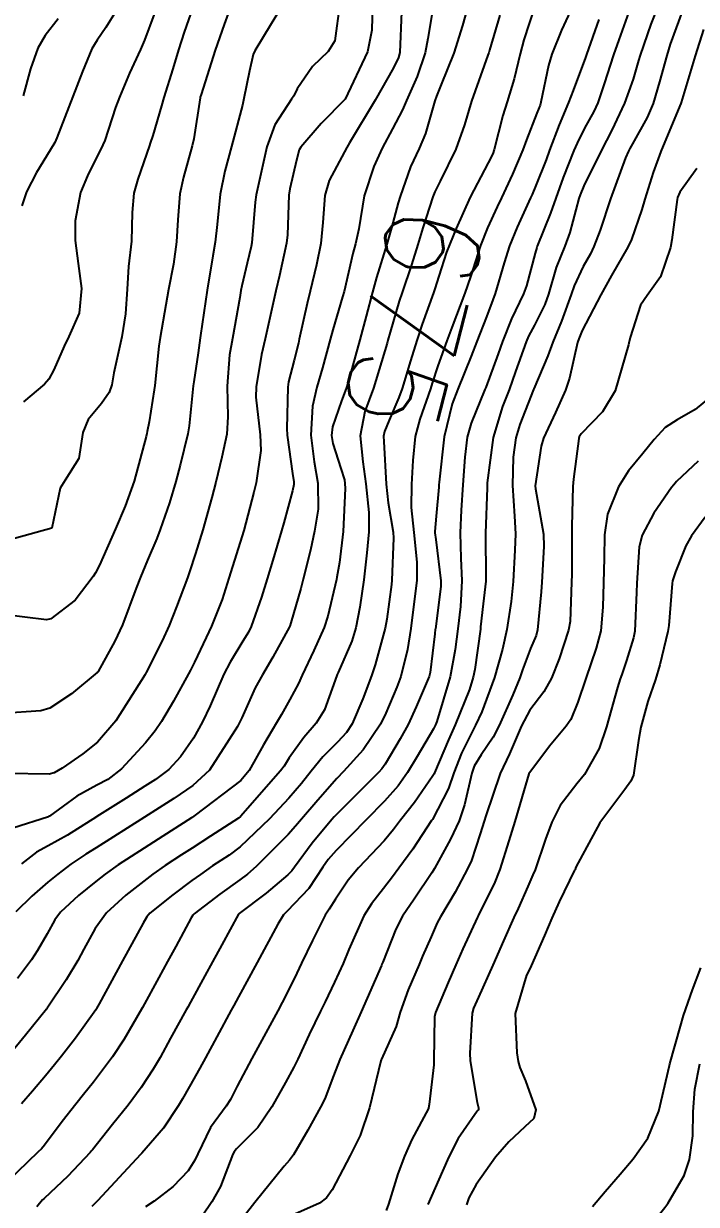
# Model space of a CAD drawing. Header units: metres. Extents: x 298520 to 308411, y 7433745 to 7450750.
# Drawn here: x 300342.48 to 300370.52, y 7446505.15 to 7446554.36 of the extents above; entities that cross this region are included whole.
import ezdxf
from ezdxf.enums import TextEntityAlignment as Align

# ---------------------------------------------------------------- set-up
doc = ezdxf.new("R2010")
doc.units = ezdxf.units.M
doc.header["$LTSCALE"] = 10
for name, color, linetype in [('Cotas', 45, 'Continuous'), ('Curvas de Nivel 1m', 11, 'Continuous'), ('Curvas de Nivel 5m', 15, 'Continuous')]:
    doc.layers.add(name, color=color, linetype=linetype)
doc.styles.add('Style-STANDARD', font='STANDARD.shx')

msp = doc.modelspace()

# ---------------------------------------------------------------- linework, layer by layer
at = {"layer": 'Curvas de Nivel 1m', "flags": 128}
for points, elevation in [([(300365.365, 7446555.076), (300364.908, 7446554.09), (300364.503, 7446553.084), (300364.366, 7446552.618), (300364.044, 7446551.088), (300364.006, 7446550.964), (300363.876, 7446550.623), (300363.44, 7446549.514), (300363.284, 7446549.096), (300362.856, 7446548.086), (300362.395, 7446547.104), (300362.217, 7446546.718), (300361.82, 7446545.843), (300361.527, 7446545.114), (300361.108, 7446543.806), (300360.877, 7446543.124), (300360.334, 7446541.697), (300360.117, 7446541.135), (300359.752, 7446540.093), (300359.516, 7446539.371), (300359.443, 7446539.143), (300359, 7446537.871), (300358.804, 7446537.149), (300358.706, 7446536.153), (300358.647, 7446535.15), (300358.633, 7446534.196), (300358.742, 7446533.149), (300358.879, 7446531.919), (300358.868, 7446531.148), (300358.733, 7446530.048), (300358.618, 7446529.15), (300358.482, 7446528.279), (300358.202, 7446527.154), (300358.039, 7446526.705), (300357.577, 7446525.617), (300357.353, 7446525.163), (300356.636, 7446524.095), (300355.823, 7446523.186), (300355.54, 7446522.891), (300354.742, 7446521.987), (300354.059, 7446521.205), (300353.817, 7446520.91), (300353.516, 7446520.561), (300352.177, 7446519.23), (300351.817, 7446518.916), (300351.494, 7446518.672), (300350.66, 7446518.074), (300349.587, 7446517.259), (300349.533, 7446517.199), (300349.471, 7446517.086), (300348.826, 7446515.9), (300348.48, 7446515.27), (300348.117, 7446514.602), (300347.434, 7446513.352), (300347.395, 7446513.281), (300346.674, 7446512.031), (300346.186, 7446511.298), (300345.392, 7446510.238), (300344.981, 7446509.72), (300344.659, 7446509.317), (300344.095, 7446508.599), (300343.357, 7446507.608), (300343.225, 7446507.461), (300343.09, 7446507.334), (300341.336, 7446505.656)], 673), ([(300353.327, 7446555.216), (300352.796, 7446554.345), (300352.125, 7446553.228), (300352.056, 7446553.074), (300351.895, 7446552.396), (300351.667, 7446551.233), (300351.605, 7446550.959), (300351.154, 7446549.241), (300350.877, 7446548.215), (300350.68, 7446547.247), (300350.551, 7446545.98), (300350.471, 7446545.25), (300350.374, 7446544.682), (300350.141, 7446543.255), (300349.859, 7446541.354), (300349.845, 7446541.259), (300349.757, 7446540.638), (300349.573, 7446539.433), (300349.553, 7446539.262), (300349.385, 7446537.596), (300349.326, 7446537.264), (300349.006, 7446535.961), (300348.83, 7446535.269), (300348.571, 7446534.379), (300348.177, 7446533.275), (300348.032, 7446532.903), (300347.65, 7446531.997), (300347.35, 7446531.284), (300347.175, 7446530.824), (300346.603, 7446529.295), (300346.286, 7446528.626), (300345.594, 7446527.358), (300345.573, 7446527.331), (300345.55, 7446527.31), (300344.48, 7446526.425), (300343.578, 7446525.829), (300343.199, 7446525.712), (300341.575, 7446525.605)], 681), ([(300351.17, 7446555.241), (300350.842, 7446554.324), (300350.469, 7446553.252), (300349.884, 7446551.408), (300349.847, 7446551.297), (300349.843, 7446551.26), (300349.578, 7446549.551), (300349.514, 7446549.263), (300349.15, 7446547.96), (300348.998, 7446547.268), (300348.906, 7446546.185), (300348.862, 7446545.27), (300348.737, 7446544.333), (300348.529, 7446543.273), (300348.413, 7446542.637), (300348.172, 7446541.276), (300348.122, 7446540.914), (300347.951, 7446539.278), (300347.929, 7446539.089), (300347.72, 7446537.755), (300347.635, 7446537.36), (300347.616, 7446537.281), (300347.587, 7446537.157), (300347.09, 7446535.289), (300346.718, 7446534.253), (300346.317, 7446533.3), (300345.648, 7446531.781), (300345.482, 7446531.474), (300345.383, 7446531.313), (300344.628, 7446530.325), (300343.625, 7446529.552), (300343.442, 7446529.514), (300341.627, 7446529.735)], 682), ([(300357.023, 7446555.174), (300356.998, 7446554.092), (300356.811, 7446553.176), (300355.883, 7446551.216), (300354.883, 7446550.19), (300354.031, 7446549.208), (300353.971, 7446549.099), (300353.855, 7446548.668), (300353.578, 7446547.472), (300353.544, 7446547.213), (300353.481, 7446545.549), (300353.444, 7446545.214), (300353.145, 7446543.864), (300352.996, 7446543.218), (300352.775, 7446542.218), (300352.546, 7446541.222), (300352.405, 7446540.574), (300352.176, 7446539.226), (300352.168, 7446538.794), (300352.341, 7446537.224), (300352.368, 7446536.562), (300352.179, 7446535.225), (300352.083, 7446534.83), (300351.663, 7446533.23), (300351.043, 7446531.239), (300350.753, 7446530.362), (300350.316, 7446529.25), (300350.094, 7446528.775), (300349.6, 7446527.745), (300349.441, 7446527.416), (300349.354, 7446527.262), (300348.725, 7446526.125), (300348.225, 7446525.273), (300347.961, 7446524.884), (300347.564, 7446524.379), (300346.557, 7446523.295), (300345.99, 7446522.86), (300345.542, 7446522.614), (300344.698, 7446522.156), (300343.564, 7446521.33), (300343.539, 7446521.313), (300343.523, 7446521.305), (300342.041, 7446520.822)], 679), ([(300349.623, 7446555.263), (300349.179, 7446554.002), (300348.946, 7446553.27), (300348.7, 7446552.467), (300348.326, 7446551.276), (300348.229, 7446550.927), (300347.867, 7446549.702), (300347.763, 7446549.382), (300347.73, 7446549.281), (300347.248, 7446547.88), (300347.073, 7446547.288), (300347.011, 7446546.479), (300346.976, 7446545.293), (300346.861, 7446544.23), (300346.806, 7446543.295), (300346.737, 7446542.26), (300346.575, 7446541.298), (300346.246, 7446539.801), (300346.156, 7446539.304), (300346.056, 7446538.987), (300345.731, 7446538.524), (300345.179, 7446537.858), (300344.95, 7446537.318), (300344.786, 7446536.235), (300344.214, 7446535.325), (300344.014, 7446535.001), (300343.663, 7446533.33), (300342.098, 7446532.906)], 683), ([(300359.561, 7446555.144), (300359.327, 7446553.731), (300359.218, 7446553.147), (300358.882, 7446552.161), (300358.443, 7446551.154), (300358.27, 7446550.763), (300357.865, 7446549.972), (300357.431, 7446549.166), (300357.075, 7446548.401), (300356.684, 7446547.177), (300356.451, 7446545.812), (300356.315, 7446545.182), (300356.208, 7446544.783), (300355.838, 7446543.189), (300355.781, 7446542.974), (300355.369, 7446541.592), (300355.257, 7446541.195), (300354.938, 7446540.011), (300354.698, 7446539.2), (300354.518, 7446538.416), (300354.452, 7446537.203), (300354.592, 7446536.091), (300354.746, 7446535.199), (300354.761, 7446534.115), (300354.613, 7446533.201), (300354.44, 7446532.418), (300354.137, 7446531.205), (300354.032, 7446530.813), (300353.625, 7446529.38), (300353.586, 7446529.247), (300353.569, 7446529.211), (300352.874, 7446527.947), (300352.434, 7446527.222), (300352.132, 7446526.68), (300351.575, 7446525.423), (300351.488, 7446525.231), (300351.401, 7446525.062), (300350.237, 7446523.25), (300349.543, 7446522.604), (300348.74, 7446522.062), (300347.523, 7446521.28), (300345.51, 7446520.012), (300345.079, 7446519.743), (300344.446, 7446519.321), (300343.908, 7446518.914), (300343.492, 7446518.57), (300342.823, 7446517.996), (300342.158, 7446517.343)], 677), ([(300361.018, 7446555.124), (300360.771, 7446554.276), (300360.417, 7446553.132), (300359.89, 7446551.814), (300359.687, 7446551.34), (300359.621, 7446551.143), (300359.233, 7446549.776), (300358.968, 7446549.149), (300358.61, 7446548.388), (300358.176, 7446547.157), (300358.094, 7446546.893), (300357.82, 7446545.844), (300357.625, 7446545.163), (300357.19, 7446543.771), (300357.025, 7446543.171), (300356.762, 7446542.164), (300356.494, 7446541.179), (300356.03, 7446539.47), (300355.945, 7446539.187), (300355.891, 7446539.037), (300355.735, 7446538.637), (300355.355, 7446537.557), (300355.315, 7446537.194), (300355.369, 7446536.853), (300355.699, 7446535.82), (300355.851, 7446535.344), (300355.875, 7446535.187), (300355.888, 7446534.989), (300355.805, 7446533.188), (300355.65, 7446531.903), (300355.544, 7446531.291), (300355.519, 7446531.191), (300355.163, 7446529.659), (300355.009, 7446529.196), (300354.573, 7446528.236), (300354.095, 7446527.205), (300353.935, 7446526.861), (300353.583, 7446526.195), (300353.232, 7446525.558), (300353.03, 7446525.215), (300352.481, 7446524.299), (300351.891, 7446523.227), (300351.539, 7446522.813), (300349.637, 7446521.372), (300349.523, 7446521.29), (300349.507, 7446521.277), (300349.478, 7446521.26), (300348.292, 7446520.496), (300347.51, 7446519.999), (300346.422, 7446519.296), (300345.887, 7446518.914), (300345.492, 7446518.601), (300344.778, 7446518.022), (300344.023, 7446517.324), (300343.787, 7446517.01), (300343.464, 7446516.418), (300343.064, 7446515.727), (300342.811, 7446515.336), (300342.23, 7446514.557)], 676), ([(300363.785, 7446555.091), (300363.329, 7446553.679), (300363.175, 7446553.097), (300362.93, 7446552.063), (300362.632, 7446551.103), (300362.451, 7446550.527), (300362.097, 7446549.108), (300362.034, 7446548.925), (300361.847, 7446548.56), (300361.091, 7446547.121), (300360.511, 7446545.821), (300360.23, 7446545.134), (300360.115, 7446544.829), (300359.793, 7446543.836), (300359.618, 7446543.309), (300359.561, 7446543.142), (300359.091, 7446541.825), (300358.87, 7446541.149), (300358.609, 7446540.297), (300358.259, 7446539.155), (300358.122, 7446538.771), (300357.723, 7446537.829), (300357.526, 7446537.352), (300357.488, 7446537.163), (300357.494, 7446536.946), (300357.592, 7446535.162), (300357.681, 7446534.386), (300357.884, 7446533.158), (300357.905, 7446532.913), (300357.833, 7446531.158), (300357.818, 7446530.982), (300357.627, 7446529.539), (300357.556, 7446529.161), (300357.133, 7446527.634), (300356.977, 7446527.169), (300356.62, 7446526.211), (300356.175, 7446525.181), (300355.939, 7446524.813), (300355.561, 7446524.417), (300354.949, 7446523.799), (300354.474, 7446523.201), (300354.06, 7446522.682), (300353.532, 7446522.077), (300352.735, 7446521.222), (300351.511, 7446520.053), (300351.049, 7446519.703), (300350.359, 7446519.251), (300349.852, 7446518.902), (300349.494, 7446518.642), (300348.698, 7446518.054), (300347.74, 7446517.277), (300347.617, 7446517.133), (300347.469, 7446516.862), (300346.612, 7446515.293), (300345.631, 7446513.503), (300345.525, 7446513.309), (300345.491, 7446513.25), (300345.431, 7446513.16), (300344.652, 7446512.08), (300344.06, 7446511.323), (300343.767, 7446510.958), (300343.395, 7446510.499), (300342.861, 7446509.863), (300342.402, 7446509.34)], 674), ([(300367.784, 7446555.042), (300367.286, 7446553.676), (300367.071, 7446553.052), (300366.677, 7446551.845), (300366.409, 7446551.062), (300366.243, 7446550.699), (300365.867, 7446549.999), (300365.553, 7446549.377), (300365.422, 7446549.074), (300364.972, 7446547.949), (300364.663, 7446547.082), (300364.45, 7446546.46), (300363.891, 7446545.089), (300363.872, 7446545.03), (300363.808, 7446544.795), (300363.446, 7446543.435), (300363.314, 7446543.095), (300362.816, 7446542.056), (300362.437, 7446541.103), (300362.261, 7446540.602), (300361.744, 7446539.194), (300361.709, 7446539.111), (300361.13, 7446537.711), (300360.969, 7446537.121), (300360.875, 7446536.293), (300360.796, 7446535.129), (300360.725, 7446534.082), (300360.676, 7446533.13), (300360.705, 7446532.077), (300360.75, 7446531.129), (300360.697, 7446530.064), (300360.579, 7446529.13), (300360.469, 7446528.272), (300360.261, 7446527.133), (300359.702, 7446525.266), (300359.654, 7446525.139), (300359.628, 7446525.083), (300359.57, 7446524.967), (300358.888, 7446523.811), (300358.482, 7446523.151), (300358.096, 7446522.596), (300357.531, 7446521.948), (300356.767, 7446521.171), (300355.51, 7446519.899), (300355.178, 7446519.522), (300354.96, 7446519.195), (300354.378, 7446518.313), (300353.475, 7446517.362), (300353.392, 7446517.293), (300353.314, 7446517.212), (300353.076, 7446516.823), (300352.22, 7446515.228), (300351.439, 7446513.799), (300351.24, 7446513.436), (300351.136, 7446513.243), (300350.536, 7446512.129), (300350.059, 7446511.253), (300349.829, 7446510.826), (300349.391, 7446510.056), (300349.1, 7446509.549), (300348.936, 7446509.264), (300348.32, 7446508.319), (300347.409, 7446507.279), (300347.379, 7446507.253), (300347.352, 7446507.225), (300345.582, 7446505.306), (300345.33, 7446505.056)], 671), ([(300358.237, 7446554.848), (300358.169, 7446553.157), (300358.114, 7446552.944), (300357.896, 7446552.514), (300357.131, 7446551.171), (300356.069, 7446549.391), (300355.955, 7446549.189), (300355.86, 7446549.014), (300355.221, 7446547.818), (300355.041, 7446547.198), (300354.948, 7446546.073), (300354.868, 7446545.199), (300354.695, 7446544.305), (300354.422, 7446543.204), (300354.295, 7446542.687), (300353.975, 7446541.208), (300353.935, 7446541.034), (300353.754, 7446540.326), (300353.526, 7446539.431), (300353.491, 7446539.213), (300353.448, 7446537.482), (300353.469, 7446537.212), (300353.697, 7446535.61), (300353.743, 7446535.259), (300353.753, 7446535.209), (300353.749, 7446535.152), (300353.688, 7446534.879), (300353.327, 7446533.555), (300353.229, 7446533.214), (300352.868, 7446532.001), (300352.639, 7446531.22), (300352.402, 7446530.455), (300351.97, 7446529.227), (300351.855, 7446528.992), (300351.614, 7446528.617), (300351.087, 7446527.751), (300350.831, 7446527.241), (300350.255, 7446525.925), (300349.939, 7446525.255), (300349.566, 7446524.582), (300349.027, 7446523.796), (300348.539, 7446523.27), (300347.974, 7446522.848), (300347.542, 7446522.573), (300346.755, 7446522.071), (300345.541, 7446521.31), (300345.523, 7446521.297), (300344.309, 7446520.528), (300343.51, 7446520.088), (300343.023, 7446519.82), (300342.402, 7446519.341)], 678), ([(300343.921, 7446554.554), (300343.379, 7446553.868), (300343.071, 7446553.338), (300342.766, 7446552.469), (300342.46, 7446551.344)], 686), ([(300347.925, 7446554.747), (300347.528, 7446553.665), (300347.352, 7446553.286), (300346.891, 7446552.292), (300346.475, 7446551.294), (300346.318, 7446550.856), (300345.865, 7446549.486), (300345.79, 7446549.301), (300345.143, 7446548.011), (300344.852, 7446547.315), (300344.638, 7446546.134), (300344.636, 7446545.322), (300344.76, 7446544.359), (300344.9, 7446543.319), (300344.804, 7446542.288), (300344.373, 7446541.324), (300344.169, 7446540.916), (300343.749, 7446539.922), (300343.542, 7446539.535), (300343.35, 7446539.334), (300342.479, 7446538.595)], 684), ([(300366.464, 7446554.523), (300365.95, 7446553.069), (300365.902, 7446552.948), (300365.387, 7446551.576), (300365.197, 7446551.077), (300364.809, 7446550.14), (300364.406, 7446549.084), (300364.257, 7446548.678), (300363.838, 7446547.605), (300363.683, 7446547.243), (300363.613, 7446547.092), (300363.048, 7446545.871), (300362.729, 7446545.101), (300362.511, 7446544.395), (300362.141, 7446543.106), (300362.045, 7446542.843), (300361.773, 7446542.141), (300361.377, 7446541.116), (300361.134, 7446540.497), (300360.579, 7446539.127), (300360.35, 7446538.514), (300360.017, 7446537.135), (300359.8, 7446535.245), (300359.793, 7446535.139), (300359.786, 7446535.045), (300359.673, 7446533.828), (300359.618, 7446533.186), (300359.62, 7446533.14), (300359.66, 7446532.855), (300359.873, 7446531.138), (300359.874, 7446530.905), (300359.644, 7446529.14), (300359.64, 7446529.122), (300359.62, 7446528.924), (300359.426, 7446527.311), (300359.381, 7446527.142), (300358.849, 7446525.878), (300358.507, 7446525.151), (300358.175, 7446524.543), (300357.548, 7446523.498), (300357.411, 7446523.296), (300357.294, 7446523.164), (300355.525, 7446521.403), (300355.421, 7446521.294), (300355.335, 7446521.192), (300354.511, 7446520.202), (300353.778, 7446519.207), (300353.661, 7446519.048), (300353.498, 7446518.877), (300352.59, 7446518.12), (300351.473, 7446517.271), (300351.456, 7446517.257), (300351.439, 7446517.24), (300350.741, 7446515.966), (300350.35, 7446515.251), (300350.033, 7446514.669), (300349.436, 7446513.577), (300349.323, 7446513.372), (300349.264, 7446513.262), (300348.611, 7446512.072), (300348.172, 7446511.272), (300347.889, 7446510.784), (300347.39, 7446510.019), (300346.847, 7446509.288), (300346.193, 7446508.476), (300345.355, 7446507.425), (300345.306, 7446507.358), (300345.264, 7446507.311), (300344.334, 7446506.329), (300343.334, 7446505.389), (300343.277, 7446505.331), (300343.036, 7446505.041)], 672), ([(300369.93, 7446554.858), (300369.437, 7446553.498), (300369.286, 7446553.026), (300368.989, 7446551.932), (300368.719, 7446551.032), (300368.468, 7446550.44), (300367.858, 7446549.349), (300367.748, 7446549.148), (300367.691, 7446549.042), (300367.573, 7446548.767), (300366.948, 7446547.053), (300366.51, 7446545.75), (300366.252, 7446545.063), (300366.106, 7446544.768), (300365.8, 7446544.234), (300365.431, 7446543.431), (300365.303, 7446543.075), (300364.896, 7446541.955), (300364.542, 7446541.082), (300364.327, 7446540.514), (300363.743, 7446539.135), (300363.728, 7446539.105), (300363.168, 7446537.649), (300363.005, 7446537.097), (300362.886, 7446536.284), (300362.861, 7446535.102), (300362.947, 7446533.828), (300362.978, 7446533.1), (300362.962, 7446532.406), (300362.881, 7446531.101), (300362.803, 7446530.271), (300362.628, 7446529.105), (300362.437, 7446528.281), (300362.112, 7446527.112), (300361.579, 7446525.679), (300361.321, 7446525.123), (300360.737, 7446523.946), (300360.421, 7446523.131), (300360.194, 7446522.476), (300359.523, 7446521.194), (300359.502, 7446521.162), (300359.487, 7446521.14), (300358.709, 7446519.95), (300358.125, 7446519.154), (300357.859, 7446518.794), (300357.49, 7446518.317), (300356.978, 7446517.67), (300356.666, 7446517.172), (300356.045, 7446515.768), (300355.798, 7446515.185), (300355.445, 7446514.411), (300355.046, 7446513.584), (300354.857, 7446513.196), (300354.389, 7446512.229), (300353.909, 7446511.205), (300353.744, 7446510.863), (300353.393, 7446510.232), (300352.83, 7446509.218), (300352.252, 7446508.345), (300351.356, 7446507.455), (300351.256, 7446507.339), (300351.206, 7446507.241), (300350.692, 7446505.894), (300350.335, 7446505.25), (300349.922, 7446504.659)], 669), ([(300370.819, 7446554.107), (300370.466, 7446553.012), (300369.883, 7446551.067), (300369.874, 7446551.029), (300369.283, 7446549.604), (300369.036, 7446549.028), (300368.717, 7446548.159), (300368.379, 7446547.035), (300368.255, 7446546.61), (300367.816, 7446545.364), (300367.662, 7446545.042), (300366.992, 7446543.855), (300366.535, 7446543.059), (300365.768, 7446541.572), (300365.618, 7446541.218), (300365.572, 7446541.072), (300365.239, 7446539.585), (300365.073, 7446539.077), (300364.655, 7446538.154), (300364.151, 7446537.086), (300364.048, 7446536.748), (300363.806, 7446535.089), (300363.814, 7446534.966), (300364.145, 7446533.085), (300364.172, 7446532.571), (300364.082, 7446531.086), (300364.054, 7446530.671), (300363.908, 7446529.087), (300363.847, 7446528.86), (300363.611, 7446528.31), (300363.271, 7446527.421), (300363.164, 7446527.096), (300362.867, 7446526.382), (300362.297, 7446525.109), (300362.052, 7446524.626), (300361.554, 7446523.887), (300361.264, 7446523.406), (300361.169, 7446523.124), (300360.861, 7446521.795), (300360.632, 7446521.129), (300360.282, 7446520.365), (300359.607, 7446519.139), (300359.567, 7446519.075), (300359.5, 7446518.967), (300358.76, 7446517.871), (300358.277, 7446517.152), (300358.004, 7446516.618), (300357.454, 7446515.241), (300357.42, 7446515.16), (300357.397, 7446515.106), (300356.548, 7446513.173), (300356.203, 7446512.396), (300355.662, 7446511.186), (300355.396, 7446510.501), (300355.033, 7446509.547), (300354.864, 7446509.195), (300354.323, 7446508.246), (300353.726, 7446507.206), (300353.57, 7446506.988), (300353.348, 7446506.742), (300352.126, 7446505.228), (300351.323, 7446504.205)], 668), ([(300370.537, 7446548.322), (300369.836, 7446547.327), (300369.741, 7446547.114), (300369.721, 7446547.021), (300369.497, 7446545.342), (300369.448, 7446545.024), (300369.024, 7446543.798), (300368.465, 7446543.033), (300368.191, 7446542.624), (300367.765, 7446541.27), (300367.707, 7446541.041), (300367.691, 7446540.97), (300367.136, 7446539.049), (300366.604, 7446538.183), (300365.716, 7446537.265), (300365.641, 7446537.143), (300365.62, 7446537.071), (300365.404, 7446535.365), (300365.38, 7446535.073), (300365.331, 7446533.411), (300365.335, 7446533.073), (300365.327, 7446531.392), (300365.316, 7446531.073), (300365.256, 7446529.445), (300365.197, 7446529.074), (300364.802, 7446527.881), (300364.485, 7446527.081), (300364.169, 7446526.503), (300363.579, 7446525.741), (300363.239, 7446525.095), (300362.734, 7446523.924), (300362.346, 7446523.108), (300361.751, 7446521.342), (300361.685, 7446521.118), (300361.518, 7446520.588), (300361.145, 7446519.485), (300360.988, 7446519.125), (300360.465, 7446518.154), (300359.855, 7446517.136), (300359.721, 7446516.887), (300359.464, 7446516.293), (300359.113, 7446515.487), (300358.966, 7446515.145), (300358.505, 7446514.087), (300358.184, 7446513.152), (300358.013, 7446512.566), (300357.403, 7446511.197), (300357.39, 7446511.173), (300357.377, 7446511.134), (300356.899, 7446509.167), (300356.516, 7446508.023), (300356.099, 7446507.179), (300355.339, 7446505.752), (300355.113, 7446505.414), (300354.816, 7446505.195), (300353.794, 7446504.739)], 667), ([(300371.346, 7446539.004), (300370.466, 7446538.279), (300369.725, 7446537.841), (300369.222, 7446537.523), (300368.768, 7446537.029), (300368.293, 7446536.448), (300367.7, 7446535.715), (300367.271, 7446535.046), (300366.818, 7446533.91), (300366.7, 7446533.054), (300366.674, 7446532.075), (300366.649, 7446531.055), (300366.621, 7446530.043), (300366.535, 7446529.056), (300366.349, 7446528.322), (300365.913, 7446527.065), (300365.583, 7446526.071), (300365.288, 7446525.361), (300365.091, 7446525.075), (300364.395, 7446524.247), (300363.543, 7446523.09), (300362.953, 7446521.099), (300362.711, 7446520.298), (300362.336, 7446519.108), (300362.095, 7446518.51), (300361.475, 7446517.271), (300361.424, 7446517.17), (300361.398, 7446517.121), (300360.793, 7446515.793), (300360.504, 7446515.129), (300360.178, 7446514.4), (300359.65, 7446513.138), (300359.609, 7446512.959), (300359.586, 7446511.138), (300359.581, 7446510.959), (300359.385, 7446509.314), (300359.36, 7446509.163), (300359.354, 7446509.14), (300358.659, 7446507.851), (300358.353, 7446507.15), (300358.076, 7446506.422), (300357.698, 7446505.156), (300357.601, 7446504.886)], 666), ([(300370.889, 7446533.794), (300370.314, 7446533.013), (300370.082, 7446532.593), (300369.648, 7446531.512), (300369.528, 7446531.138), (300369.507, 7446531.021), (300369.374, 7446529.274), (300369.335, 7446529.023), (300368.996, 7446527.632), (300368.813, 7446527.028), (300368.506, 7446526.108), (300368.212, 7446525.034), (300368.116, 7446524.483), (300367.898, 7446523.036), (300367.796, 7446522.782), (300367.537, 7446522.439), (300366.498, 7446521.055), (300365.504, 7446519.206), (300365.466, 7446519.108), (300365.449, 7446519.071), (300364.81, 7446517.75), (300364.502, 7446517.08), (300364.192, 7446516.357), (300363.644, 7446515.088), (300363.583, 7446514.957), (300363.449, 7446514.7), (300362.967, 7446513.097), (300363.045, 7446511.459), (300363.1, 7446511.095), (300363.159, 7446510.852), (300363.395, 7446510.3), (300363.827, 7446509.086), (300363.742, 7446508.722), (300363.372, 7446508.38), (300362.712, 7446507.751), (300362.157, 7446507.108), (300361.341, 7446505.974), (300361.039, 7446505.419), (300360.937, 7446505.124)], 664), ([(300366.193, 7446505.061), (300366.718, 7446505.677), (300367.346, 7446506.404), (300367.892, 7446507.042), (300368.498, 7446507.901), (300368.955, 7446509.026), (300369.402, 7446510.933), (300369.413, 7446511.01), (300369.865, 7446512.569), (300369.986, 7446513.014), (300370.361, 7446514.089), (300370.702, 7446515.008)], 664)]:
    msp.add_lwpolyline(points, dxfattribs=dict(at, elevation=elevation))
at = {"layer": 'Curvas de Nivel 5m', "flags": 128}
for points, elevation in [([(300355.666, 7446555.193), (300355.457, 7446553.647), (300355.179, 7446553.197), (300354.526, 7446552.574), (300353.887, 7446551.637), (300353.743, 7446551.353), (300353.654, 7446551.212), (300352.957, 7446550.134), (300352.626, 7446549.222), (300352.484, 7446548.593), (300352.177, 7446547.227), (300352.136, 7446546.92), (300351.991, 7446545.228), (300351.966, 7446545.073), (300351.8, 7446544.377), (300351.583, 7446543.436), (300351.543, 7446543.234), (300351.496, 7446542.95), (300351.184, 7446541.239), (300351.069, 7446540.553), (300350.963, 7446539.242), (300350.991, 7446537.974), (300350.948, 7446537.241), (300350.748, 7446536.289), (300350.5, 7446535.248), (300350.331, 7446534.602), (300349.948, 7446533.256), (300349.653, 7446532.271), (300349.402, 7446531.506), (300349.313, 7446531.263), (300348.852, 7446530.046), (300348.552, 7446529.271), (300348.253, 7446528.634), (300347.593, 7446527.315), (300347.58, 7446527.293), (300347.548, 7446527.236), (300346.333, 7446525.299), (300345.564, 7446524.412), (300344.95, 7446523.925), (300344.087, 7446523.325), (300343.752, 7446523.126), (300343.549, 7446523.071), (300341.791, 7446523.106)], 680), ([(300368.899, 7446555.03), (300368.624, 7446554.331), (300368.185, 7446553.037), (300368.117, 7446552.821), (300367.893, 7446552.044), (300367.532, 7446551.045), (300366.996, 7446549.924), (300366.55, 7446549.06), (300365.838, 7446547.597), (300365.678, 7446547.228), (300365.626, 7446547.072), (300365.247, 7446545.647), (300365.036, 7446545.078), (300364.685, 7446544.195), (300364.364, 7446543.084), (300364.211, 7446542.653), (300363.77, 7446541.786), (300363.531, 7446541.327), (300363.431, 7446541.093), (300362.991, 7446539.857), (300362.714, 7446539.1), (300362.442, 7446538.394), (300362.059, 7446537.107), (300361.801, 7446535.226), (300361.8, 7446535.118), (300361.8, 7446535.009), (300361.736, 7446533.119), (300361.747, 7446531.222), (300361.743, 7446531.118), (300361.633, 7446530.17), (300361.532, 7446529.213), (300361.52, 7446529.121), (300361.288, 7446527.433), (300361.226, 7446527.124), (300361.064, 7446526.602), (300360.469, 7446525.131), (300360.191, 7446524.507), (300359.608, 7446523.139), (300359.591, 7446523.091), (300359.542, 7446523.003), (300358.778, 7446521.9), (300358.195, 7446521.153), (300357.905, 7446520.771), (300357.514, 7446520.304), (300356.444, 7446519.176), (300356.011, 7446518.666), (300355.483, 7446517.869), (300355.215, 7446517.454), (300355.052, 7446517.194), (300354.521, 7446516.141), (300354.071, 7446515.204), (300353.869, 7446514.786), (300353.44, 7446513.914), (300353.077, 7446513.215), (300352.491, 7446512.15), (300351.991, 7446511.231), (300351.391, 7446510.073), (300351.109, 7446509.52), (300350.921, 7446509.245), (300350.273, 7446508.347), (300349.739, 7446507.256), (300349.62, 7446506.988), (300349.346, 7446506.55), (300348.717, 7446505.889), (300347.92, 7446505.274), (300347.569, 7446505.04)], 670), ([(300362.328, 7446554.705), (300361.905, 7446553.252), (300361.871, 7446553.143), (300361.86, 7446553.111), (300361.833, 7446553.042), (300361.15, 7446551.121), (300360.852, 7446550.142), (300360.491, 7446549.13), (300359.839, 7446547.789), (300359.625, 7446547.352), (300359.543, 7446547.143), (300359.124, 7446545.842), (300358.916, 7446545.149), (300358.651, 7446544.301), (300358.26, 7446543.155), (300358.14, 7446542.795), (300357.766, 7446541.504), (300357.668, 7446541.161), (300357.636, 7446541.037), (300357.061, 7446539.17), (300356.712, 7446538.191), (300356.51, 7446537.178), (300356.621, 7446536.095), (300356.75, 7446535.174), (300356.865, 7446533.982), (300356.866, 7446533.172), (300356.785, 7446532.304), (300356.661, 7446531.175), (300356.494, 7446530.04), (300356.336, 7446529.179), (300356.17, 7446528.627), (300355.595, 7446527.317), (300355.553, 7446527.231), (300355.537, 7446527.191), (300355.02, 7446525.754), (300354.674, 7446525.199), (300354.165, 7446524.603), (300353.551, 7446523.759), (300353.342, 7446523.416), (300353.19, 7446523.214), (300351.524, 7446521.313), (300351.438, 7446521.241), (300350.277, 7446520.49), (300349.51, 7446519.996), (300349.062, 7446519.709), (300348.389, 7446519.271), (300347.871, 7446518.903), (300347.493, 7446518.621), (300346.74, 7446518.035), (300345.943, 7446517.303), (300345.466, 7446516.64), (300344.994, 7446515.778), (300344.741, 7446515.317), (300344.262, 7446514.505), (300343.471, 7446513.33), (300343.457, 7446513.305), (300343.432, 7446513.279), (300342.557, 7446512.198), (300341.866, 7446511.345)], 675), ([(300346.336, 7446554.887), (300345.916, 7446554.194), (300345.543, 7446553.671), (300345.327, 7446553.309), (300344.938, 7446552.359), (300344.535, 7446551.32), (300343.866, 7446549.597), (300343.788, 7446549.407), (300343.748, 7446549.331), (300343.027, 7446548.157), (300342.608, 7446547.342), (300342.412, 7446546.759)], 685), ([(300370.599, 7446536.116), (300369.695, 7446535.269), (300369.579, 7446535.136), (300369.482, 7446535.022), (300368.75, 7446533.956), (300368.267, 7446533.034), (300368.145, 7446532.549), (300368.044, 7446531.036), (300368.029, 7446530.646), (300367.955, 7446529.037), (300367.902, 7446528.754), (300367.605, 7446527.818), (300367.41, 7446527.228), (300367.35, 7446527.044), (300367.233, 7446526.689), (300366.771, 7446525.052), (300366.475, 7446524.141), (300365.856, 7446523.065), (300365.539, 7446522.68), (300364.842, 7446521.765), (300364.499, 7446521.08), (300364.237, 7446520.362), (300363.8, 7446519.087), (300363.711, 7446518.876), (300363.492, 7446518.391), (300363.095, 7446517.479), (300362.921, 7446517.098), (300362.483, 7446516.124), (300362.037, 7446515.111), (300361.44, 7446513.782), (300361.233, 7446513.324), (300361.18, 7446513.123), (300361.082, 7446511.449), (300361.101, 7446511.123), (300361.386, 7446509.392), (300361.439, 7446509.174), (300361.443, 7446509.119), (300361.422, 7446509.08), (300361.382, 7446509.032), (300360.598, 7446507.894), (300360.204, 7446507.131), (300359.945, 7446506.536), (300359.333, 7446505.14)], 665), ([(300371.19, 7446492.795), (300370.391, 7446493.008), (300369.197, 7446493.41), (300368.065, 7446493.9), (300367.208, 7446494.558), (300366.952, 7446495.053), (300366.928, 7446495.34), (300367.226, 7446496.33), (300367.476, 7446497.046), (300367.857, 7446498.437), (300367.987, 7446499.039), (300368.027, 7446499.795), (300367.768, 7446501.043), (300367.625, 7446502.728), (300367.74, 7446503.044), (300368.782, 7446504.482), (300369.213, 7446505.022), (300369.335, 7446505.179), (300370.012, 7446506.348), (300370.241, 7446507.011), (300370.376, 7446508.002), (300370.394, 7446509.01), (300370.455, 7446509.947), (300370.661, 7446511.007)], 665)]:
    msp.add_lwpolyline(points, dxfattribs=dict(at, elevation=elevation))

# ---------------------------------------------------------------- texts
at = {"layer": 'Cotas', "style": 'Style-STANDARD'}
msp.add_text('675', height=4, rotation=255.7775, dxfattribs=at).set_placement((300358.758, 7446542.062, 675), align=Align.MIDDLE_CENTER)

doc.saveas('drawing.dxf')
